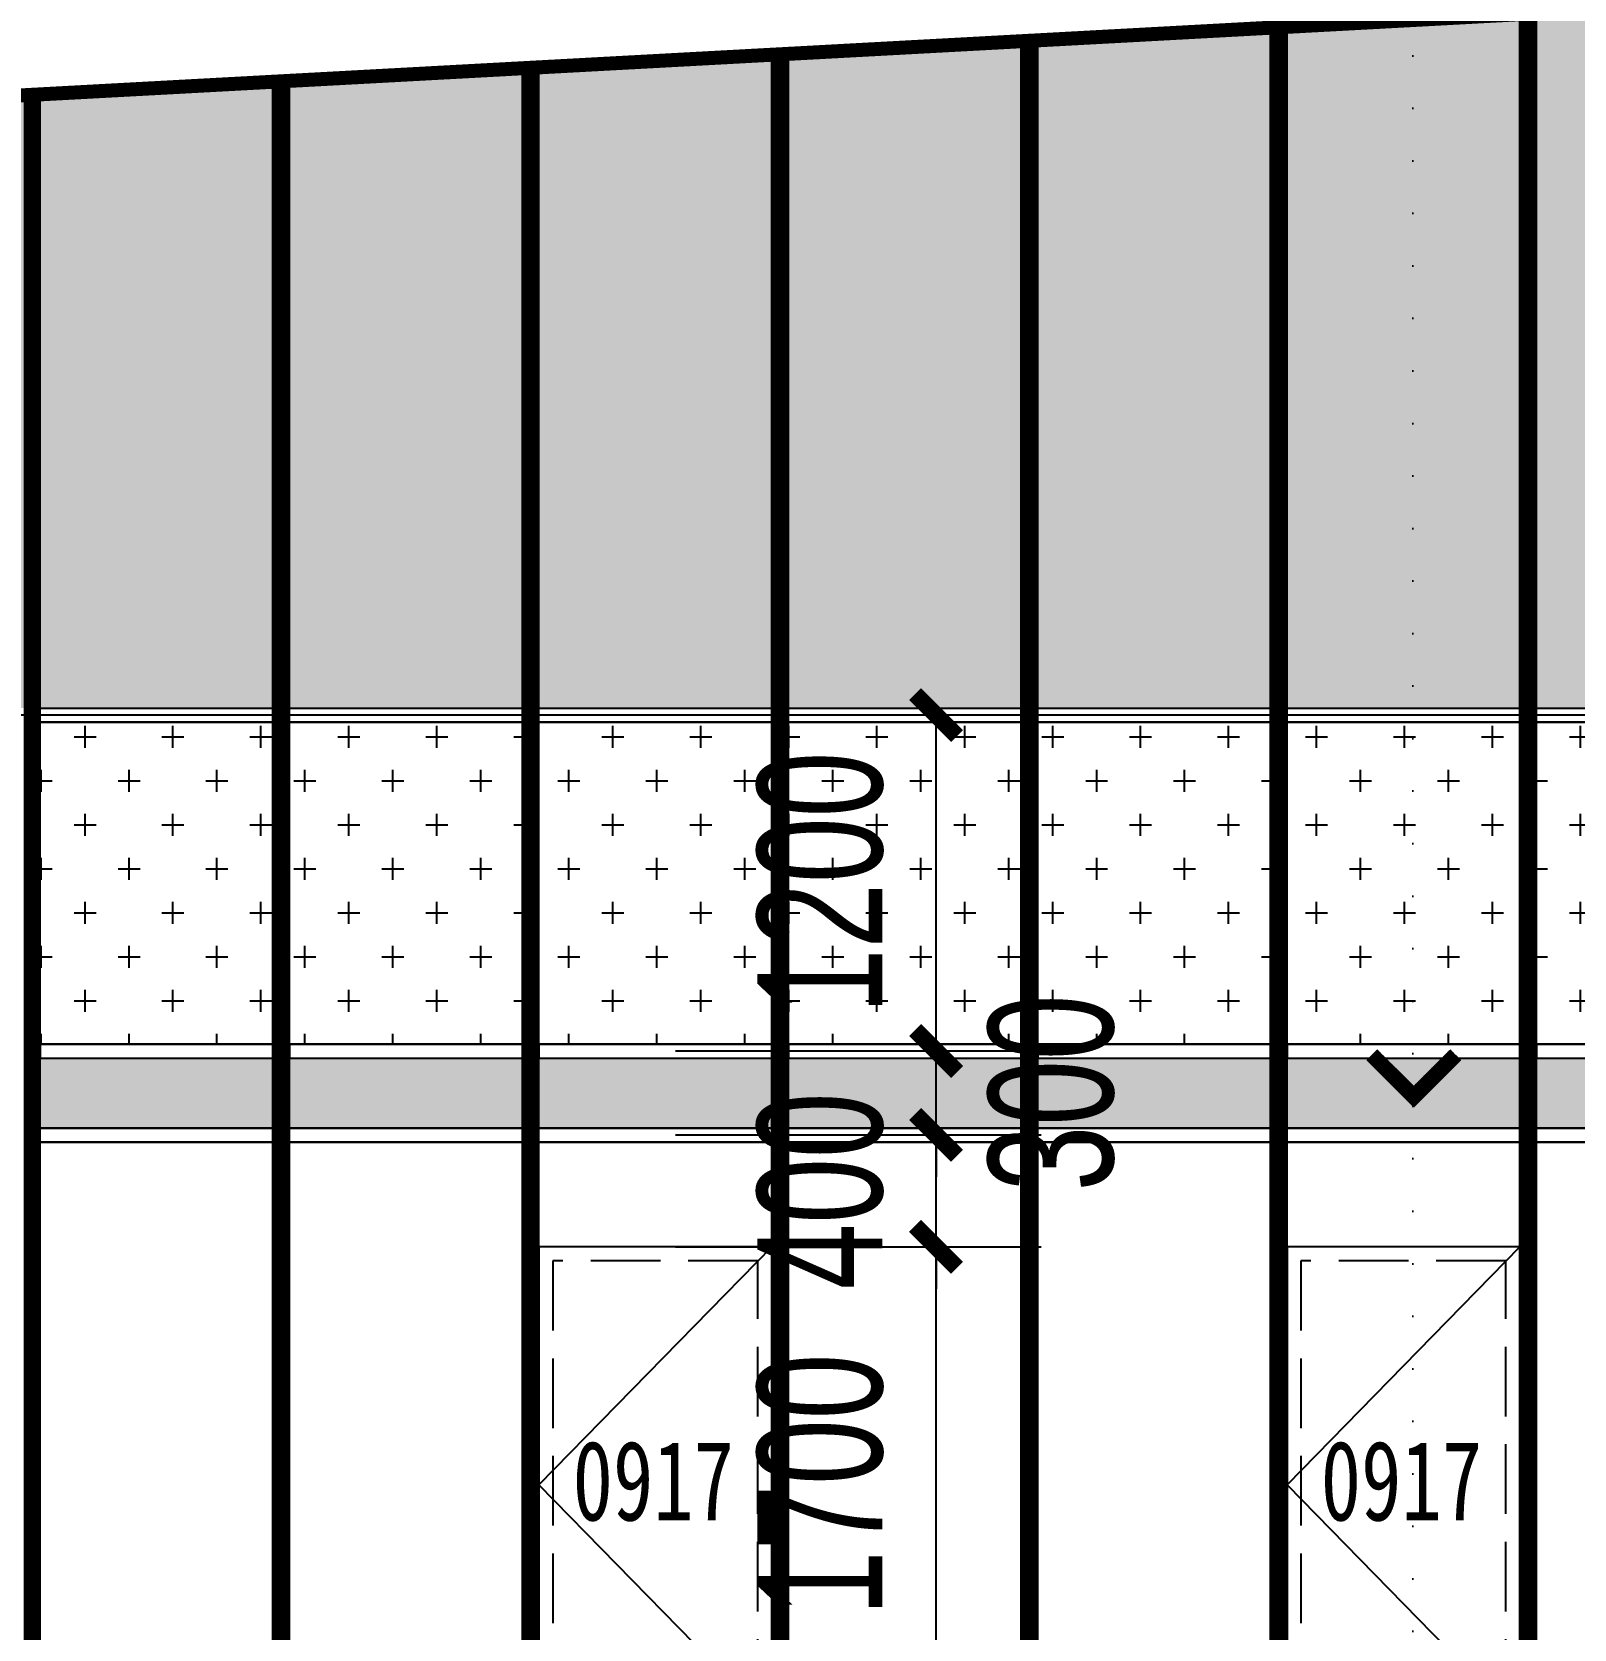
# Model space of a CAD drawing. Extents: x -483182 to 812890, y -390528 to -214858.
# Drawn here: x 177782 to 183291, y -310794 to -305090 of the extents above; entities that cross this region are included whole.
import ezdxf

# ---------------------------------------------------------------- set-up
doc = ezdxf.new("R2010")
doc.units = 0
doc.header["$LTSCALE"] = 1000
doc.header["$MEASUREMENT"] = 0
doc.linetypes.add('DASH', pattern=[0.35, 0.25, -0.1])
doc.linetypes.add('DOT2', pattern=[0.125, 0, -0.125])
for name, color, linetype in [('01-标注_尺寸', 124, 'Continuous'), ('01-标注_符号', 200, 'Continuous'), ('05-填充_156', 156, 'Continuous'), ('05-填充_168', 168, 'Continuous'), ('05-填充_18', 18, 'Continuous'), ('A-C_幕墙龙骨', 133, 'Continuous'), ('A-C_窗', 140, 'Continuous'), ('E-立面轮廓', 241, 'Continuous')]:
    doc.layers.add(name, color=color, linetype=linetype)
doc.layers.add('04-不打印_辅助线', color=165, linetype='Continuous', plot=False)
doc.styles.add('_TCH_DIM_T3', font='ros.shx', dxfattribs={"width": 0.705882, "bigfont": 'jd.shx'})
doc.styles.add('logo-3', font='', dxfattribs={"width": 0.75})
doc.styles.get("Standard").update_dxf_attribs({"font": 'STXIHEI_0.TTF', "width": 0.75})
doc.styles.get('logo-3').set_extended_font_data('SimSun')
doc.dimstyles.new('_TCH_ARCH&&150', dxfattribs={"dimtxt": 446.25, "dimasz": 150, "dimexe": 375, "dimexo": 450, "dimgap": 189.375, "dimtad": 1, "dimdec": 0, "dimzin": 0, "dimdsep": 46, "dimtxsty": '_TCH_DIM_T3', "dimblk": 'ARCHTICK', "dimcen": 0.09, "dimclrt": 7, "dimazin": 2, "dimtfac": 1, "dimtdec": 0, "dimtix": 1, "dimtmove": 2, "dimatfit": 3, "dimfxl": 0, "dimtolj": 1, "dimtzin": 0, "dimarcsym": 0})
doc.dimstyles.new('副本 ISO-1', dxfattribs={"dimtxt": 2.5, "dimasz": 1.5, "dimexe": 1.25, "dimexo": 0.625, "dimtad": 1, "dimdec": 0, "dimtxsty": 'logo-3', "dimblk": 'ARCHTICK', "dimcen": 2.5, "dimdle": 1, "dimadec": 0, "dimazin": 0, "dimtfac": 1, "dimtdec": 0, "dimtix": 1, "dimtmove": 0, "dimatfit": 3, "dimldrblk": 'AR', "dimfxl": 0, "dimarcsym": 0})

# ---------------------------------------------------------------- blocks, each defined once
blk = doc.blocks.new('_ArchTick')
at = {"color": 0, "linetype": 'ByBlock', "const_width": 0.4}
blk.add_lwpolyline([(-0.5, -0.5), (0.5, 0.5)], dxfattribs=at)
blk = doc.blocks.new('*X6')
at = {"color": 0}
for p, q in [((-1012.3116, 1692.7221), (-1012.3116, 1692.7226)), ((-1012.3115, 1692.7227), (-1012.2838, 1692.7227)), ((-1012.3106, 1692.7211), (-1012.3106, 1692.7236)), ((-1012.3105, 1692.7237), (-1012.2848, 1692.7237)), ((-1012.3096, 1692.7201), (-1012.3096, 1692.7246)), ((-1012.3095, 1692.7247), (-1012.2858, 1692.7247)), ((-1012.3086, 1692.7191), (-1012.3086, 1692.7256)), ((-1012.3085, 1692.7257), (-1012.2868, 1692.7257)), ((-1012.3076, 1692.7181), (-1012.3076, 1692.7266)), ((-1012.3075, 1692.7267), (-1012.2878, 1692.7267)), ((-1012.3066, 1692.7171), (-1012.3066, 1692.7276)), ((-1012.3065, 1692.7277), (-1012.2888, 1692.7277)), ((-1012.3056, 1692.7161), (-1012.3056, 1692.7286)), ((-1012.3055, 1692.7287), (-1012.2898, 1692.7287)), ((-1012.3046, 1692.7151), (-1012.3046, 1692.7296)), ((-1012.3045, 1692.7297), (-1012.2908, 1692.7297)), ((-1012.3036, 1692.7141), (-1012.3036, 1692.7306)), ((-1012.3035, 1692.7307), (-1012.2918, 1692.7307)), ((-1012.3026, 1692.7131), (-1012.3026, 1692.7316)), ((-1012.3025, 1692.7317), (-1012.2928, 1692.7317)), ((-1012.3016, 1692.7121), (-1012.3016, 1692.7326)), ((-1012.3015, 1692.7327), (-1012.2938, 1692.7327)), ((-1012.3006, 1692.7111), (-1012.3006, 1692.7336)), ((-1012.3005, 1692.7337), (-1012.2948, 1692.7337)), ((-1012.2996, 1692.7101), (-1012.2996, 1692.7346)), ((-1012.2995, 1692.7347), (-1012.2958, 1692.7347)), ((-1012.2986, 1692.7091), (-1012.2986, 1692.7356)), ((-1012.2985, 1692.7357), (-1012.2968, 1692.7357)), ((-1012.2976, 1692.7081), (-1012.2976, 1692.7364)), ((-1012.2966, 1692.7071), (-1012.2966, 1692.7354)), ((-1012.2956, 1692.7061), (-1012.2956, 1692.7344)), ((-1012.2946, 1692.7051), (-1012.2946, 1692.7334)), ((-1012.2936, 1692.7041), (-1012.2936, 1692.7324)), ((-1012.2926, 1692.7031), (-1012.2926, 1692.7314)), ((-1012.2916, 1692.7021), (-1012.2916, 1692.7304)), ((-1012.2906, 1692.7011), (-1012.2906, 1692.7294)), ((-1012.2896, 1692.7001), (-1012.2896, 1692.7284)), ((-1012.2886, 1692.6991), (-1012.2886, 1692.7274)), ((-1012.2876, 1692.6981), (-1012.2876, 1692.7264)), ((-1012.2866, 1692.6971), (-1012.2866, 1692.7254)), ((-1012.2856, 1692.6961), (-1012.2856, 1692.7244)), ((-1012.2846, 1692.6951), (-1012.2846, 1692.7234)), ((-1012.2836, 1692.6941), (-1012.2836, 1692.7224)), ((-1012.3111, 1692.7217), (-1012.2828, 1692.7217)), ((-1012.3101, 1692.7207), (-1012.2818, 1692.7207)), ((-1012.3091, 1692.7197), (-1012.2808, 1692.7197)), ((-1012.3081, 1692.7187), (-1012.2798, 1692.7187)), ((-1012.3071, 1692.7177), (-1012.2788, 1692.7177)), ((-1012.3061, 1692.7167), (-1012.2778, 1692.7167)), ((-1012.3051, 1692.7157), (-1012.2768, 1692.7157)), ((-1012.3041, 1692.7147), (-1012.2758, 1692.7147)), ((-1012.3031, 1692.7137), (-1012.2748, 1692.7137)), ((-1012.3021, 1692.7127), (-1012.2738, 1692.7127)), ((-1012.3011, 1692.7117), (-1012.2728, 1692.7117)), ((-1012.3001, 1692.7107), (-1012.2718, 1692.7107)), ((-1012.2991, 1692.7097), (-1012.2708, 1692.7097)), ((-1012.2981, 1692.7087), (-1012.2698, 1692.7087)), ((-1012.2971, 1692.7077), (-1012.2688, 1692.7077)), ((-1012.2961, 1692.7067), (-1012.2678, 1692.7067)), ((-1012.2951, 1692.7057), (-1012.2668, 1692.7057)), ((-1012.2941, 1692.7047), (-1012.2658, 1692.7047)), ((-1012.2931, 1692.7037), (-1012.2648, 1692.7037)), ((-1012.2921, 1692.7027), (-1012.2638, 1692.7027)), ((-1012.2911, 1692.7017), (-1012.2628, 1692.7017)), ((-1012.2901, 1692.7007), (-1012.2618, 1692.7007)), ((-1012.2891, 1692.6997), (-1012.2608, 1692.6997)), ((-1012.2826, 1692.6931), (-1012.2826, 1692.7214)), ((-1012.2816, 1692.6921), (-1012.2816, 1692.7204)), ((-1012.2806, 1692.6911), (-1012.2806, 1692.7194)), ((-1012.2796, 1692.6901), (-1012.2796, 1692.7184)), ((-1012.2786, 1692.6891), (-1012.2786, 1692.7174)), ((-1012.2776, 1692.6881), (-1012.2776, 1692.7164)), ((-1012.2766, 1692.6871), (-1012.2766, 1692.7154)), ((-1012.2756, 1692.6861), (-1012.2756, 1692.7144)), ((-1012.2746, 1692.6851), (-1012.2746, 1692.7134)), ((-1012.2736, 1692.6841), (-1012.2736, 1692.7124)), ((-1012.2726, 1692.6831), (-1012.2726, 1692.7114)), ((-1012.2716, 1692.6821), (-1012.2716, 1692.7104)), ((-1012.2706, 1692.6811), (-1012.2706, 1692.7094)), ((-1012.2696, 1692.6801), (-1012.2696, 1692.7084)), ((-1012.2686, 1692.6791), (-1012.2686, 1692.7074)), ((-1012.2676, 1692.6781), (-1012.2676, 1692.7064)), ((-1012.2666, 1692.6771), (-1012.2666, 1692.7054)), ((-1012.2656, 1692.6761), (-1012.2656, 1692.7044)), ((-1012.2646, 1692.6751), (-1012.2646, 1692.7034)), ((-1012.2636, 1692.6741), (-1012.2636, 1692.7024)), ((-1012.2626, 1692.6731), (-1012.2626, 1692.7014)), ((-1012.2616, 1692.6721), (-1012.2616, 1692.7004)), ((-1012.2606, 1692.6711), (-1012.2606, 1692.6994)), ((-1012.2881, 1692.6987), (-1012.2598, 1692.6987)), ((-1012.2871, 1692.6977), (-1012.2588, 1692.6977)), ((-1012.2861, 1692.6967), (-1012.2578, 1692.6967)), ((-1012.2851, 1692.6957), (-1012.2568, 1692.6957)), ((-1012.2841, 1692.6947), (-1012.2558, 1692.6947)), ((-1012.2831, 1692.6937), (-1012.2548, 1692.6937)), ((-1012.2821, 1692.6927), (-1012.2538, 1692.6927)), ((-1012.2811, 1692.6917), (-1012.2528, 1692.6917)), ((-1012.2801, 1692.6907), (-1012.2518, 1692.6907)), ((-1012.2791, 1692.6897), (-1012.2508, 1692.6897)), ((-1012.2781, 1692.6887), (-1012.2498, 1692.6887)), ((-1012.2771, 1692.6877), (-1012.2488, 1692.6877)), ((-1012.2761, 1692.6867), (-1012.2478, 1692.6867)), ((-1012.2751, 1692.6857), (-1012.2468, 1692.6857)), ((-1012.2741, 1692.6847), (-1012.2458, 1692.6847)), ((-1012.2731, 1692.6837), (-1012.2448, 1692.6837)), ((-1012.2721, 1692.6827), (-1012.2438, 1692.6827)), ((-1012.2711, 1692.6817), (-1012.2428, 1692.6817)), ((-1012.2701, 1692.6807), (-1012.2418, 1692.6807)), ((-1012.2691, 1692.6797), (-1012.2408, 1692.6797)), ((-1012.2681, 1692.6787), (-1012.2398, 1692.6787)), ((-1012.2671, 1692.6777), (-1012.2388, 1692.6777)), ((-1012.2661, 1692.6767), (-1012.2378, 1692.6767)), ((-1012.2596, 1692.6701), (-1012.2596, 1692.6984)), ((-1012.2586, 1692.6424), (-1012.2586, 1692.6974)), ((-1012.2576, 1692.6434), (-1012.2576, 1692.6964)), ((-1012.2566, 1692.6444), (-1012.2566, 1692.6954)), ((-1012.2556, 1692.6454), (-1012.2556, 1692.6944)), ((-1012.2546, 1692.6464), (-1012.2546, 1692.6934)), ((-1012.2536, 1692.6474), (-1012.2536, 1692.6924)), ((-1012.2526, 1692.6484), (-1012.2526, 1692.6914)), ((-1012.2516, 1692.6494), (-1012.2516, 1692.6904)), ((-1012.2506, 1692.6504), (-1012.2506, 1692.6894)), ((-1012.2496, 1692.6514), (-1012.2496, 1692.6884)), ((-1012.2486, 1692.6524), (-1012.2486, 1692.6874)), ((-1012.2476, 1692.6534), (-1012.2476, 1692.6864)), ((-1012.2466, 1692.6544), (-1012.2466, 1692.6854)), ((-1012.2456, 1692.6554), (-1012.2456, 1692.6844)), ((-1012.2446, 1692.6564), (-1012.2446, 1692.6834)), ((-1012.2436, 1692.6574), (-1012.2436, 1692.6824)), ((-1012.2426, 1692.6584), (-1012.2426, 1692.6814)), ((-1012.2416, 1692.6594), (-1012.2416, 1692.6804)), ((-1012.2406, 1692.6604), (-1012.2406, 1692.6794)), ((-1012.2396, 1692.6614), (-1012.2396, 1692.6784)), ((-1012.2386, 1692.6624), (-1012.2386, 1692.6774)), ((-1012.2376, 1692.6634), (-1012.2376, 1692.6764)), ((-1012.2756, 1692.6537), (-1012.2473, 1692.6537)), ((-1012.2756, 1692.6254), (-1012.2756, 1692.6537)), ((-1012.2746, 1692.6547), (-1012.2463, 1692.6547)), ((-1012.2746, 1692.6264), (-1012.2746, 1692.6547)), ((-1012.2736, 1692.6557), (-1012.2453, 1692.6557)), ((-1012.2736, 1692.6274), (-1012.2736, 1692.6557)), ((-1012.2726, 1692.6567), (-1012.2443, 1692.6567)), ((-1012.2726, 1692.6284), (-1012.2726, 1692.6567)), ((-1012.2716, 1692.6577), (-1012.2433, 1692.6577)), ((-1012.2716, 1692.6294), (-1012.2716, 1692.6577)), ((-1012.2706, 1692.6587), (-1012.2423, 1692.6587)), ((-1012.2706, 1692.6304), (-1012.2706, 1692.6587)), ((-1012.2696, 1692.6597), (-1012.2413, 1692.6597)), ((-1012.2696, 1692.6314), (-1012.2696, 1692.6597)), ((-1012.2686, 1692.6607), (-1012.2403, 1692.6607)), ((-1012.2686, 1692.6324), (-1012.2686, 1692.6607)), ((-1012.2676, 1692.6617), (-1012.2393, 1692.6617)), ((-1012.2676, 1692.6334), (-1012.2676, 1692.6617)), ((-1012.2666, 1692.6627), (-1012.2383, 1692.6627)), ((-1012.2666, 1692.6344), (-1012.2666, 1692.6627)), ((-1012.2656, 1692.6637), (-1012.2373, 1692.6637)), ((-1012.2656, 1692.6354), (-1012.2656, 1692.6637)), ((-1012.2651, 1692.6757), (-1012.2368, 1692.6757)), ((-1012.2646, 1692.6647), (-1012.2363, 1692.6647)), ((-1012.2646, 1692.6364), (-1012.2646, 1692.6647)), ((-1012.2641, 1692.6747), (-1012.2358, 1692.6747)), ((-1012.2636, 1692.6657), (-1012.2353, 1692.6657)), ((-1012.2636, 1692.6374), (-1012.2636, 1692.6657)), ((-1012.2631, 1692.6737), (-1012.2348, 1692.6737)), ((-1012.2626, 1692.6667), (-1012.2343, 1692.6667)), ((-1012.2626, 1692.6384), (-1012.2626, 1692.6667)), ((-1012.2621, 1692.6727), (-1012.2338, 1692.6727)), ((-1012.2616, 1692.6677), (-1012.2333, 1692.6677)), ((-1012.2616, 1692.6394), (-1012.2616, 1692.6677)), ((-1012.2611, 1692.6717), (-1012.2328, 1692.6717)), ((-1012.2606, 1692.6687), (-1012.2323, 1692.6687)), ((-1012.2606, 1692.6404), (-1012.2606, 1692.6687)), ((-1012.2601, 1692.6707), (-1012.2318, 1692.6707)), ((-1012.2596, 1692.6697), (-1012.2313, 1692.6697)), ((-1012.2596, 1692.6414), (-1012.2596, 1692.6697)), ((-1012.2366, 1692.6644), (-1012.2366, 1692.6754)), ((-1012.2356, 1692.6654), (-1012.2356, 1692.6744)), ((-1012.2346, 1692.6664), (-1012.2346, 1692.6734)), ((-1012.2336, 1692.6674), (-1012.2336, 1692.6724)), ((-1012.2326, 1692.6684), (-1012.2326, 1692.6714)), ((-1012.2316, 1692.6694), (-1012.2316, 1692.6704)), ((-1012.2986, 1692.6307), (-1012.2703, 1692.6307)), ((-1012.2986, 1692.6042), (-1012.2986, 1692.6307)), ((-1012.2976, 1692.6317), (-1012.2693, 1692.6317)), ((-1012.2976, 1692.6034), (-1012.2976, 1692.6317)), ((-1012.2966, 1692.6327), (-1012.2683, 1692.6327)), ((-1012.2966, 1692.6044), (-1012.2966, 1692.6327)), ((-1012.2956, 1692.6337), (-1012.2673, 1692.6337)), ((-1012.2956, 1692.6054), (-1012.2956, 1692.6337)), ((-1012.2946, 1692.6347), (-1012.2663, 1692.6347)), ((-1012.2946, 1692.6064), (-1012.2946, 1692.6347)), ((-1012.2936, 1692.6357), (-1012.2653, 1692.6357)), ((-1012.2936, 1692.6074), (-1012.2936, 1692.6357)), ((-1012.2926, 1692.6367), (-1012.2643, 1692.6367)), ((-1012.2926, 1692.6084), (-1012.2926, 1692.6367)), ((-1012.2916, 1692.6377), (-1012.2633, 1692.6377)), ((-1012.2916, 1692.6094), (-1012.2916, 1692.6377)), ((-1012.2906, 1692.6387), (-1012.2623, 1692.6387)), ((-1012.2906, 1692.6104), (-1012.2906, 1692.6387)), ((-1012.2896, 1692.6397), (-1012.2613, 1692.6397)), ((-1012.2896, 1692.6114), (-1012.2896, 1692.6397)), ((-1012.2886, 1692.6407), (-1012.2603, 1692.6407)), ((-1012.2886, 1692.6124), (-1012.2886, 1692.6407)), ((-1012.2876, 1692.6417), (-1012.2593, 1692.6417)), ((-1012.2876, 1692.6134), (-1012.2876, 1692.6417)), ((-1012.2866, 1692.6427), (-1012.2583, 1692.6427)), ((-1012.2866, 1692.6144), (-1012.2866, 1692.6427)), ((-1012.2856, 1692.6437), (-1012.2573, 1692.6437)), ((-1012.2856, 1692.6154), (-1012.2856, 1692.6437)), ((-1012.2846, 1692.6447), (-1012.2563, 1692.6447)), ((-1012.2846, 1692.6164), (-1012.2846, 1692.6447)), ((-1012.2836, 1692.6457), (-1012.2553, 1692.6457)), ((-1012.2836, 1692.6174), (-1012.2836, 1692.6457)), ((-1012.2826, 1692.6467), (-1012.2543, 1692.6467)), ((-1012.2826, 1692.6184), (-1012.2826, 1692.6467)), ((-1012.2816, 1692.6477), (-1012.2533, 1692.6477)), ((-1012.2816, 1692.6194), (-1012.2816, 1692.6477)), ((-1012.2806, 1692.6487), (-1012.2523, 1692.6487)), ((-1012.2806, 1692.6204), (-1012.2806, 1692.6487)), ((-1012.2796, 1692.6497), (-1012.2513, 1692.6497)), ((-1012.2796, 1692.6214), (-1012.2796, 1692.6497)), ((-1012.2786, 1692.6507), (-1012.2503, 1692.6507)), ((-1012.2786, 1692.6224), (-1012.2786, 1692.6507)), ((-1012.2776, 1692.6517), (-1012.2493, 1692.6517)), ((-1012.2776, 1692.6234), (-1012.2776, 1692.6517)), ((-1012.2766, 1692.6527), (-1012.2483, 1692.6527)), ((-1012.2766, 1692.6244), (-1012.2766, 1692.6527)), ((-1012.3116, 1692.6177), (-1012.2833, 1692.6177)), ((-1012.3116, 1692.6172), (-1012.3116, 1692.6177)), ((-1012.3111, 1692.6167), (-1012.2843, 1692.6167)), ((-1012.3106, 1692.6187), (-1012.2823, 1692.6187)), ((-1012.3106, 1692.6162), (-1012.3106, 1692.6187)), ((-1012.3101, 1692.6157), (-1012.2853, 1692.6157)), ((-1012.3096, 1692.6197), (-1012.2813, 1692.6197)), ((-1012.3096, 1692.6152), (-1012.3096, 1692.6197)), ((-1012.3091, 1692.6147), (-1012.2863, 1692.6147)), ((-1012.3086, 1692.6207), (-1012.2803, 1692.6207)), ((-1012.3086, 1692.6142), (-1012.3086, 1692.6207)), ((-1012.3081, 1692.6137), (-1012.2873, 1692.6137)), ((-1012.3076, 1692.6217), (-1012.2793, 1692.6217)), ((-1012.3076, 1692.6132), (-1012.3076, 1692.6217)), ((-1012.3071, 1692.6127), (-1012.2883, 1692.6127)), ((-1012.3066, 1692.6227), (-1012.2783, 1692.6227)), ((-1012.3066, 1692.6122), (-1012.3066, 1692.6227)), ((-1012.3061, 1692.6117), (-1012.2893, 1692.6117)), ((-1012.3056, 1692.6237), (-1012.2773, 1692.6237)), ((-1012.3056, 1692.6112), (-1012.3056, 1692.6237)), ((-1012.3051, 1692.6107), (-1012.2903, 1692.6107)), ((-1012.3046, 1692.6247), (-1012.2763, 1692.6247)), ((-1012.3046, 1692.6102), (-1012.3046, 1692.6247)), ((-1012.3041, 1692.6097), (-1012.2913, 1692.6097)), ((-1012.3036, 1692.6257), (-1012.2753, 1692.6257)), ((-1012.3036, 1692.6092), (-1012.3036, 1692.6257)), ((-1012.3031, 1692.6087), (-1012.2923, 1692.6087)), ((-1012.3026, 1692.6267), (-1012.2743, 1692.6267)), ((-1012.3026, 1692.6082), (-1012.3026, 1692.6267)), ((-1012.3021, 1692.6077), (-1012.2933, 1692.6077)), ((-1012.3016, 1692.6277), (-1012.2733, 1692.6277)), ((-1012.3016, 1692.6072), (-1012.3016, 1692.6277)), ((-1012.3006, 1692.6287), (-1012.2723, 1692.6287)), ((-1012.3006, 1692.6062), (-1012.3006, 1692.6287)), ((-1012.2996, 1692.6297), (-1012.2713, 1692.6297)), ((-1012.2996, 1692.6052), (-1012.2996, 1692.6297)), ((-1012.3011, 1692.6067), (-1012.2943, 1692.6067)), ((-1012.3001, 1692.6057), (-1012.2953, 1692.6057)), ((-1012.2991, 1692.6047), (-1012.2963, 1692.6047)), ((-1012.2981, 1692.6037), (-1012.2973, 1692.6037))]:
    blk.add_line(p, q, dxfattribs=at)
blk = doc.blocks.new('A-ARROW')
blk.add_lwpolyline([(0.0808, 0.0525), (0.0666, 0.0666), (0, 0), (0.0666, -0.0666), (0.0808, -0.0525), (0.0283, 0)], close=True)
at = {"rotation": 180}
blk.add_blockref('*X6', (-1012.2311, 1692.6699), dxfattribs=at)
blk = doc.blocks.new('AR')
at = {"xscale": -21.59999999986031, "yscale": 21.59999999999127, "zscale": 21.6, "rotation": 359.9999997162888}
blk.add_blockref('A-ARROW', (0.002, -0.002), dxfattribs=at)
blk = doc.blocks.new('*U31')
at = {"layer": '05-填充_156'}
h = blk.add_hatch(dxfattribs=at)
h.set_pattern_fill('CROSS', color=136, scale=100)
h.set_pattern_definition([(0, (-32147, 313554.43), (158.75, 158.75), [79.375, -238.125]), (90, (-32107.32, 313514.74), (-158.75, 158.75), [79.375, -238.125])])
h.paths.add_polyline_path([(0, 1500), (840, 1500), (840, 350), (0, 350)])
at = {"layer": '05-填充_168'}
h = blk.add_hatch(color=256, dxfattribs=at)
h.dxf.hatch_style = 1
h.paths.add_polyline_path([(0, 300), (840, 300), (840, 50), (0, 50)])
for points in [[(0, 1550), (840, 1550)], [(0, 1500), (840, 1500)], [(0, 350), (840, 350)], [(0, 300), (840, 300)], [(0, 50), (840, 50)], [(0, 0), (840, 0)]]:
    blk.add_lwpolyline(points)
for points in [[(840, 1500), (0, 1500), (0, 1550), (840, 1550)], [(0, 1500), (840, 1500), (840, 350), (0, 350)], [(0, 300), (840, 300), (840, 350), (0, 350)], [(0, 300), (840, 300), (840, 50), (0, 50)], [(840, 0), (0, 0), (0, 50), (840, 50)]]:
    blk.add_lwpolyline(points, close=True)
blk = doc.blocks.new('*U119')
at = {"layer": 'A-C_窗'}
blk.add_blockref('*U31', (-420, -775), dxfattribs=at)
blk = doc.blocks.new('*U120')
at = {"layer": 'A-C_窗', "color": 0, "linetype": 'ByBlock', "lineweight": -2, "transparency": 16777216}
for p in [(19800, 0), (20700, 0), (21600, 0), (22500, 0), (23400, 0), (24300, 0), (25200, 0)]:
    blk.add_blockref('*U119', p, dxfattribs=at)
blk = doc.blocks.new('*U722')
blk.add_lwpolyline([(0, 0), (840, 0), (840, 1700), (0, 1700)], close=True)
blk.add_lwpolyline([(840, 1700), (0, 850), (840, 0)])
at = {"linetype": 'DASH'}
blk.add_lwpolyline([(50, 50), (790, 50), (790, 1650), (50, 1650)], close=True, dxfattribs=at)
at = {"layer": '04-不打印_辅助线', "width": 0.75}
blk.add_text('0917', height=285.43, dxfattribs=at).set_placement((121.4, 723))
blk = doc.blocks.new('lkjgliutg')
at = {"layer": '05-填充_156'}
h = blk.add_hatch(dxfattribs=at)
h.set_pattern_fill('CROSS', color=136, scale=100)
h.set_pattern_definition([(0, (-157917.5, 360570.43), (158.75, 158.75), [79.375, -238.125]), (90, (-157877.81, 360530.74), (-158.75, 158.75), [79.375, -238.125])])
h.paths.add_polyline_path([(0, 9925), (870, 9925), (870, 11046.8), (0, 11000)])
h.paths.add_polyline_path([(930, 9924.7), (1770, 9924.7), (1770, 11095.2), (930, 11050)])
h.paths.add_polyline_path([(1830, 9924.7), (2670, 9924.7), (2670, 11143.7), (1830, 11098.5)])
h.paths.add_polyline_path([(2730, 9924.7), (3570, 9924.7), (3570, 11192.1), (2730, 11146.9)])
h.paths.add_polyline_path([(3630, 9924.7), (4470, 9924.7), (4470, 11240.5), (3630, 11195.3)])
h.paths.add_polyline_path([(4530, 9924.7), (5370, 9924.7), (5370, 11289), (4530, 11243.8)])
h.paths.add_polyline_path([(6270, 11337.4), (5430, 11292.2), (5430, 9924.7), (6270, 9924.7)])
h.paths.add_polyline_path([(7170, 11385.8), (6330, 11340.6), (6330, 9924.7), (7170, 9924.7)])
h.paths.add_polyline_path([(7230, 9924.7), (8070, 9924.7), (8070, 11434.2), (7230, 11389)])
h.paths.add_polyline_path([(8970, 11482.7), (8130, 11437.5), (8130, 9924.7), (8970, 9924.7)])
h.paths.add_polyline_path([(9870, 11531.1), (9030, 11485.9), (9030, 9924.7), (9870, 9924.7)])
h.paths.add_polyline_path([(9930, 9924.7), (10770, 9924.7), (10770, 11579.5), (9930, 11534.3)])
h.paths.add_polyline_path([(10830, 9924.7), (11670, 9924.7), (11670, 11628), (10830, 11582.8)])
h.paths.add_polyline_path([(11730, 9924.7), (12570, 9924.7), (12570, 11676.4), (11730, 11631.2)])
h.paths.add_polyline_path([(12630, 9924.7), (13470, 9924.7), (13470, 11724.8), (12630, 11679.6)])
h.paths.add_polyline_path([(13530, 9924.7), (14370, 9924.7), (14370, 11773.2), (13530, 11728)])
h.paths.add_polyline_path([(14430, 9924.7), (15270, 9924.7), (15270, 11821.7), (14430, 11776.5)])
h.paths.add_polyline_path([(15330, 9924.7), (16170, 9924.7), (16170, 11870.1), (15330, 11824.9)])
h.paths.add_polyline_path([(16230, 9924.7), (17070, 9924.7), (17070, 11918.5), (16230, 11873.3)])
h.paths.add_polyline_path([(17130, 9924.7), (17970, 9924.7), (17970, 11967), (17130, 11921.8)])
h.paths.add_polyline_path([(18870, 12015.4), (18030, 11970.2), (18030, 9924.7), (18870, 9924.7)])
h.paths.add_polyline_path([(18930, 9924.7), (19770, 9924.7), (19770, 12063.8), (18930, 12018.6)])
h.paths.add_polyline_path([(19830, 9924.7), (20670, 9924.7), (20670, 12112.2), (19830, 12067)])
h.paths.add_polyline_path([(20730, 9924.7), (21570, 9924.7), (21570, 12160.7), (20730, 12115.5)])
h.paths.add_polyline_path([(22470, 12209.1), (21630, 12163.9), (21630, 9924.7), (22470, 9924.7)])
h.paths.add_polyline_path([(22530, 9924.7), (23370, 9924.7), (23370, 12257.5), (22530, 12212.3)])
h.paths.add_polyline_path([(23430, 9924.7), (24270, 9924.7), (24270, 12306), (23430, 12260.8)])
h.paths.add_polyline_path([(24330, 9924.7), (25170, 9924.7), (25170, 12354.4), (24330, 12309.2)])
h.paths.add_polyline_path([(25230, 9924.7), (26070, 9924.7), (26070, 12402.8), (25230, 12357.6)])
h.paths.add_polyline_path([(26970, 12451.2), (26130, 12406), (26130, 9924.7), (26970, 9924.7)])
h.paths.add_polyline_path([(27876, 12500), (27030, 12454.5), (27030, 9924.7), (27876, 9924.7)])
at = {"layer": '05-填充_18', "const_width": 60}
for points in [[(25200, -150), (25200, 12356)], [(26100, -150), (26100, 12404.4)], [(24300, -150), (24300, 12307.6)], [(23400, -150), (23400, 12259.1)], [(22500, -150), (22500, 12210.7)], [(21600, -150), (21600, 12162.3)], [(20700, -150), (20700, 12113.9)]]:
    blk.add_lwpolyline(points, dxfattribs=at)
at = {"layer": 'A-C_幕墙龙骨'}
for points in [[(26070, -149.7), (26070, 12402.8)], [(26130, -150.3), (26130, 12406)], [(25170, -149.7), (25170, 12354.4)], [(25230, -150.3), (25230, 12357.6)], [(24270, -149.7), (24270, 12306)], [(24330, -150.3), (24330, 12309.2)], [(22470, -149.7), (22470, 12209.1)], [(22530, -150.3), (22530, 12212.3)], [(23370, -149.7), (23370, 12257.5)], [(23430, -150.3), (23430, 12260.8)], [(21570, -149.7), (21570, 12160.7)], [(21630, -150.3), (21630, 12163.9)], [(20730, -150.3), (20730, 12115.5)]]:
    blk.add_lwpolyline(points, dxfattribs=at)
at = {"layer": 'A-C_窗'}
blk.add_lwpolyline([(27876, 12500), (0, 11000), (0, -150), (27876, -150)], close=True, dxfattribs=at)
for name, p in [('*U120', (1350, 9149.7)), ('*U722', (22530, 6299.7)), ('*U722', (25230, 6299.7))]:
    blk.add_blockref(name, p, dxfattribs=at)
blk = doc.blocks.new('*D2285')
at = {"layer": '01-标注_尺寸', "color": 0, "lineweight": -2, "transparency": 16777216}
for p, q in [((180081.1, -309429.4), (181386.9, -309429.4)), ((181011.9, -311129.4), (181011.9, -309429.4)), ((180081.1, -311129.4), (181386.9, -311129.4))]:
    blk.add_line(p, q, dxfattribs=at)
at = {"layer": 'Defpoints', "color": 0, "transparency": 16777216}
for p in [(179631.1, -309429.4), (181011.9, -309429.4), (179631.1, -311129.4)]:
    blk.add_point(p, dxfattribs=at)
at = {"layer": '01-标注_尺寸', "color": 0, "lineweight": -2, "transparency": 16777216, "xscale": 150, "yscale": 150, "zscale": 150}
for p, rotation in [((181011.9, -309429.4), 90), ((181011.9, -311129.4), 270)]:
    blk.add_blockref('_ArchTick', p, dxfattribs=dict(at, rotation=rotation))
at = {"layer": '01-标注_尺寸', "color": 7, "transparency": 16777216, "insert": (180599.4, -310279.4), "char_height": 446.25, "attachment_point": 5, "rotation": 90, "style": '_TCH_DIM_T3'}
blk.add_mtext('\\A1;1700', dxfattribs=at)
blk = doc.blocks.new('*D2286')
at = {"layer": '01-标注_尺寸', "color": 0, "lineweight": -2, "transparency": 16777216}
for p, q in [((181011.9, -309029.4), (181011.9, -308879.4)), ((180081.1, -309029.4), (181386.9, -309029.4)), ((181011.9, -309429.4), (181011.9, -309029.4)), ((180081.1, -309429.4), (181386.9, -309429.4)), ((181011.9, -309429.4), (181011.9, -309579.4))]:
    blk.add_line(p, q, dxfattribs=at)
at = {"layer": 'Defpoints', "color": 0, "transparency": 16777216}
for p in [(179631.1, -309029.4), (181011.9, -309029.4), (179631.1, -309429.4)]:
    blk.add_point(p, dxfattribs=at)
at = {"layer": '01-标注_尺寸', "color": 0, "lineweight": -2, "transparency": 16777216, "xscale": 150, "yscale": 150, "zscale": 150}
for p, rotation in [((181011.9, -309029.4), 270), ((181011.9, -309429.4), 90)]:
    blk.add_blockref('_ArchTick', p, dxfattribs=dict(at, rotation=rotation))
at = {"layer": '01-标注_尺寸', "color": 7, "transparency": 16777216, "insert": (180599.4, -309229.4), "char_height": 446.25, "attachment_point": 5, "rotation": 90, "style": '_TCH_DIM_T3'}
blk.add_mtext('\\A1;400', dxfattribs=at)
blk = doc.blocks.new('*D2287')
at = {"layer": '01-标注_尺寸', "color": 0, "lineweight": -2, "transparency": 16777216}
for p, q in [((181011.9, -308729.4), (181011.9, -308579.4)), ((180081.1, -308729.4), (181386.9, -308729.4)), ((181011.9, -309029.4), (181011.9, -308729.4)), ((180081.1, -309029.4), (181386.9, -309029.4)), ((181011.9, -309029.4), (181011.9, -309179.4))]:
    blk.add_line(p, q, dxfattribs=at)
at = {"layer": 'Defpoints', "color": 0, "transparency": 16777216}
for p in [(179631.1, -308729.4), (181011.9, -308729.4), (179631.1, -309029.4)]:
    blk.add_point(p, dxfattribs=at)
at = {"layer": '01-标注_尺寸', "color": 0, "lineweight": -2, "transparency": 16777216, "xscale": 150, "yscale": 150, "zscale": 150}
for p, rotation in [((181011.9, -308729.4), 270), ((181011.9, -309029.4), 90)]:
    blk.add_blockref('_ArchTick', p, dxfattribs=dict(at, rotation=rotation))
at = {"layer": '01-标注_尺寸', "color": 7, "transparency": 16777216, "insert": (181424.4, -308879.4), "char_height": 446.25, "attachment_point": 5, "rotation": 90, "style": '_TCH_DIM_T3'}
blk.add_mtext('\\A1;300', dxfattribs=at)
blk = doc.blocks.new('*D2288')
at = {"layer": '01-标注_尺寸', "color": 0, "lineweight": -2, "transparency": 16777216}
for p, q in [((180081.1, -307529.4), (181386.9, -307529.4)), ((181011.9, -308729.4), (181011.9, -307529.4)), ((180081.1, -308729.4), (181386.9, -308729.4))]:
    blk.add_line(p, q, dxfattribs=at)
at = {"layer": 'Defpoints', "color": 0, "transparency": 16777216}
for p in [(179631.1, -307529.4), (181011.9, -307529.4), (179631.1, -308729.4)]:
    blk.add_point(p, dxfattribs=at)
at = {"layer": '01-标注_尺寸', "color": 0, "lineweight": -2, "transparency": 16777216, "xscale": 150, "yscale": 150, "zscale": 150}
for p, rotation in [((181011.9, -307529.4), 90), ((181011.9, -308729.4), 270)]:
    blk.add_blockref('_ArchTick', p, dxfattribs=dict(at, rotation=rotation))
at = {"layer": '01-标注_尺寸', "color": 7, "transparency": 16777216, "insert": (180599.4, -308129.4), "char_height": 446.25, "attachment_point": 5, "rotation": 90, "style": '_TCH_DIM_T3'}
blk.add_mtext('\\A1;1200', dxfattribs=at)

msp = doc.modelspace()

# ---------------------------------------------------------------- linework, layer by layer
at = {"layer": '04-不打印_辅助线'}
msp.add_lwpolyline([(-29082.7, -307529.4), (480719.6, -307529.4)], dxfattribs=at)
at = {"layer": 'A-C_窗'}
msp.add_lwpolyline([(190814.5, -306430.1), (184885, -304929.4), (158077.5, -306381.4), (158077.5, -303929.4), (156805, -303929.4), (141658.2, -305029.4), (141658.2, -309560)], dxfattribs=at)
at = {"layer": 'E-立面轮廓', "const_width": 50}
msp.add_lwpolyline([(157295.5, -317579.8), (157295.5, -306423.8), (184885, -304929.4), (184885, -317579.8)], close=True, dxfattribs=at)

# ---------------------------------------------------------------- block references
at = {"layer": '01-标注_符号', "color": 51, "linetype": 'DOT2', "ltscale": 1.5, "xscale": 115, "yscale": 115, "rotation": 270}
msp.add_blockref('AR', (182718.4, -308927.8), dxfattribs=at)
at = {"layer": 'A-C_窗', "xscale": 0.9897}
msp.add_blockref('lkjgliutg', (157295.5, -317429.4), dxfattribs=at)

# ---------------------------------------------------------------- dimensions: what is measured, and where the dimension line sits
at = {"layer": '01-标注_尺寸'}
for p1, p2, picture, middle in [((179631.1, -308729.4), (179631.1, -307529.4), '*D2288', (180599.4, -308129.4)), ((179631.1, -309429.4), (179631.1, -309029.4), '*D2286', (180599.4, -309229.4)), ((179631.1, -311129.4), (179631.1, -309429.4), '*D2285', (180599.4, -310279.4))]:
    dim = msp.add_aligned_dim(p1=p1, p2=p2, distance=-1380.8, dimstyle='_TCH_ARCH&&150', dxfattribs=at)
    dim.commit()
    dim.dimension.update_dxf_attribs({"geometry": picture, "text_midpoint": middle})
dim = msp.add_linear_dim(base=(181011.9, -308729.4), p1=(179631.1, -309029.4), p2=(179631.1, -308729.4), angle=90, dimstyle='_TCH_ARCH&&150', dxfattribs=at)
dim.commit()
dim.dimension.update_dxf_attribs({"geometry": '*D2287', "text_midpoint": (181424.4, -308879.4), "dimtype": 161})

# ---------------------------------------------------------------- leaders
at = {"layer": '01-标注_符号', "color": 51, "linetype": 'DOT2', "ltscale": 1.5}
msp.add_leader([(182714.5, -316430.5), (182714.5, -301529.4)], dimstyle='副本 ISO-1', override={"dimasz": 115, "dimtad": 0}, dxfattribs=at)

doc.saveas('drawing.dxf')
